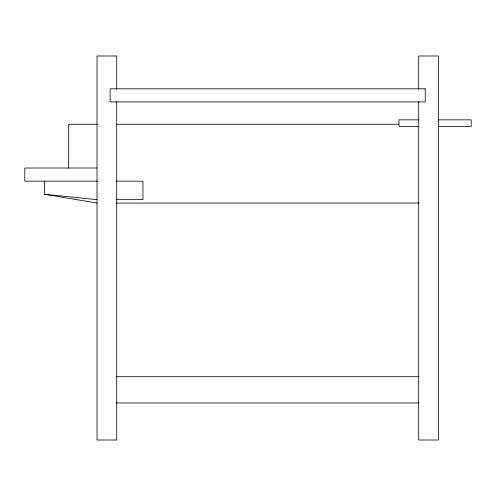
<?xml version="1.0" encoding="UTF-8"?>
<svg xmlns="http://www.w3.org/2000/svg" width="496" height="496" viewBox="0 0 496 496"><rect width="100%" height="100%" fill="white"/><g stroke="black" fill="none" stroke-linecap="round" stroke-linejoin="round"><path stroke-width="0.74" d="M418.959 119.852L398.989 119.852L398.989 126.418L418.959 126.418M438.166 119.852L471.2 119.852L471.2 126.418L438.166 126.418M97.278 124.273L68.659 124.273L68.659 168.02M116.616 124.273L398.927 124.273M97.011 168.02L24.8 168.02L24.8 181.152L97.576 181.152M116.039 181.152L142.966 181.152L142.966 199.652L116.157 199.652M116.362 203.05L419.027 203.05M116.176 376.724L418.68 376.724M116.176 402.981L418.68 402.981M44.491 181.152L44.491 194.283L97.011 199.652M44.491 194.283L97.011 203.05M418.68 89.274L418.68 55.98L438.377 55.98L438.377 440.02L418.68 440.02L418.68 101.661M116.709 89.274L116.709 55.98L97.011 55.98L97.011 440.02L116.709 440.02L116.709 101.661M425.246 88.809L110.143 88.809L110.143 101.934L425.246 101.934L425.246 88.809"/></g></svg>
